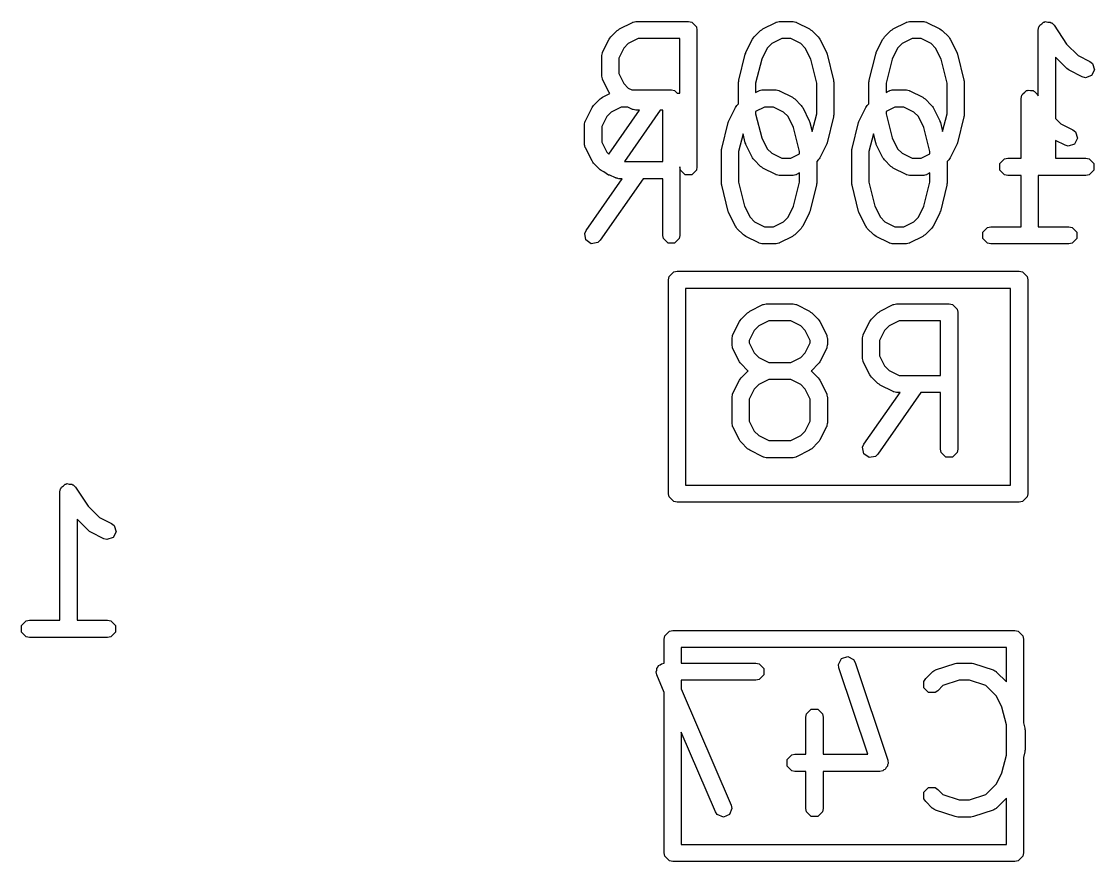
# Model space of a CAD drawing. Header units: inches. Extents: x 0.38 to 5.39, y 0.07 to 3.28.
# Drawn here: x 3.5198 to 3.7668, y 1.376 to 1.5693 of the extents above; entities that cross this region are included whole.
import ezdxf

# ---------------------------------------------------------------- set-up
doc = ezdxf.new("R2010")
doc.units = ezdxf.units.IN
doc.header["$MEASUREMENT"] = 0
doc.layers.add('BLACK', color=250, linetype='CONTINUOUS')

msp = doc.modelspace()

# ---------------------------------------------------------------- linework, layer by layer
at = {"layer": 'BLACK', "linetype": 'CONTINUOUS'}
for p, q in [((3.65745, 1.56763), (3.66045, 1.56913)), ((3.66045, 1.56913), (3.66055, 1.56915)), ((3.66055, 1.56915), (3.66058, 1.56919)), ((3.66058, 1.56919), (3.66089, 1.56925)), ((3.66089, 1.56925), (3.6612, 1.56933)), ((3.6612, 1.56933), (3.66124, 1.56932)), ((3.66124, 1.56932), (3.66133, 1.56933)), ((3.66133, 1.56933), (3.67333, 1.56933)), ((3.67333, 1.56933), (3.67409, 1.56919)), ((3.67409, 1.56919), (3.67515, 1.56812)), ((3.67515, 1.56812), (3.6753, 1.56737)), ((3.69045, 1.56763), (3.69345, 1.56913)), ((3.69345, 1.56913), (3.69355, 1.56915)), ((3.69355, 1.56915), (3.69358, 1.56919)), ((3.69358, 1.56919), (3.69389, 1.56925)), ((3.69389, 1.56925), (3.69419, 1.56933)), ((3.69419, 1.56933), (3.69423, 1.56932)), ((3.69423, 1.56932), (3.69433, 1.56933)), ((3.69433, 1.56933), (3.69733, 1.56933)), ((3.69733, 1.56933), (3.69743, 1.56932)), ((3.69743, 1.56932), (3.69747, 1.56933)), ((3.69747, 1.56933), (3.69777, 1.56925)), ((3.69777, 1.56925), (3.69808, 1.56919)), ((3.69808, 1.56919), (3.69812, 1.56915)), ((3.69812, 1.56915), (3.69821, 1.56913)), ((3.69821, 1.56913), (3.70121, 1.56763)), ((3.72045, 1.56763), (3.72345, 1.56913)), ((3.72345, 1.56913), (3.72354, 1.56915)), ((3.72354, 1.56915), (3.72357, 1.56919)), ((3.72357, 1.56919), (3.72388, 1.56925)), ((3.72388, 1.56925), (3.72419, 1.56933)), ((3.72419, 1.56933), (3.72423, 1.56932)), ((3.72423, 1.56932), (3.72433, 1.56933)), ((3.72433, 1.56933), (3.72733, 1.56933)), ((3.72733, 1.56933), (3.72742, 1.56932)), ((3.72742, 1.56932), (3.72747, 1.56933)), ((3.72747, 1.56933), (3.72777, 1.56925)), ((3.72777, 1.56925), (3.72808, 1.56919)), ((3.72808, 1.56919), (3.72811, 1.56915)), ((3.72811, 1.56915), (3.72821, 1.56913)), ((3.72821, 1.56913), (3.73121, 1.56763)), ((3.75385, 1.56737), (3.754, 1.56812)), ((3.754, 1.56812), (3.75415, 1.56826)), ((3.75415, 1.56826), (3.75419, 1.56846)), ((3.75419, 1.56846), (3.75466, 1.56878)), ((3.75466, 1.56878), (3.75507, 1.56919)), ((3.75507, 1.56919), (3.75527, 1.56919)), ((3.75527, 1.56919), (3.75544, 1.5693)), ((3.75544, 1.5693), (3.756, 1.56919)), ((3.756, 1.56919), (3.75658, 1.56919)), ((3.75658, 1.56919), (3.75672, 1.56904)), ((3.75672, 1.56904), (3.75692, 1.569)), ((3.75692, 1.569), (3.75746, 1.56846)), ((3.75746, 1.56846), (3.76035, 1.56412)), ((3.65527, 1.5655), (3.65544, 1.56576)), ((3.65544, 1.56576), (3.65694, 1.56726)), ((3.65694, 1.56726), (3.65721, 1.56743)), ((3.65721, 1.56743), (3.65745, 1.56763)), ((3.6753, 1.56737), (3.6753, 1.53587)), ((3.68826, 1.5655), (3.68844, 1.56576)), ((3.68844, 1.56576), (3.68994, 1.56726)), ((3.68994, 1.56726), (3.6902, 1.56743)), ((3.6902, 1.56743), (3.69045, 1.56763)), ((3.70121, 1.56763), (3.70146, 1.56743)), ((3.70146, 1.56743), (3.70172, 1.56726)), ((3.70172, 1.56726), (3.70322, 1.56576)), ((3.70322, 1.56576), (3.7034, 1.5655)), ((3.71826, 1.5655), (3.71844, 1.56576)), ((3.71844, 1.56576), (3.71994, 1.56726)), ((3.71994, 1.56726), (3.7202, 1.56743)), ((3.7202, 1.56743), (3.72045, 1.56763)), ((3.73121, 1.56763), (3.73146, 1.56743)), ((3.73146, 1.56743), (3.73172, 1.56726)), ((3.73172, 1.56726), (3.73322, 1.56576)), ((3.73322, 1.56576), (3.73339, 1.5655)), ((3.75385, 1.55221), (3.75385, 1.56737)), ((3.65357, 1.56225), (3.65507, 1.56525)), ((3.65507, 1.56525), (3.65527, 1.5655)), ((3.65845, 1.5632), (3.6573, 1.5609)), ((3.6595, 1.56425), (3.65845, 1.5632)), ((3.6618, 1.5654), (3.6595, 1.56425)), ((3.67136, 1.5654), (3.6618, 1.5654)), ((3.67136, 1.55284), (3.67136, 1.5654)), ((3.68657, 1.56225), (3.68807, 1.56525)), ((3.68807, 1.56525), (3.68826, 1.5655)), ((3.69145, 1.5632), (3.69019, 1.56068)), ((3.6925, 1.56425), (3.69145, 1.5632)), ((3.6948, 1.5654), (3.6925, 1.56425)), ((3.69687, 1.5654), (3.6948, 1.5654)), ((3.69916, 1.56425), (3.69687, 1.5654)), ((3.70021, 1.5632), (3.69916, 1.56425)), ((3.70147, 1.56068), (3.70021, 1.5632)), ((3.7034, 1.5655), (3.70359, 1.56525)), ((3.70359, 1.56525), (3.70509, 1.56225)), ((3.71657, 1.56225), (3.71807, 1.56525)), ((3.71807, 1.56525), (3.71826, 1.5655)), ((3.72145, 1.5632), (3.72018, 1.56068)), ((3.72249, 1.56425), (3.72145, 1.5632)), ((3.72479, 1.5654), (3.72249, 1.56425)), ((3.72686, 1.5654), (3.72479, 1.5654)), ((3.72916, 1.56425), (3.72686, 1.5654)), ((3.73021, 1.5632), (3.72916, 1.56425)), ((3.73147, 1.56068), (3.73021, 1.5632)), ((3.73339, 1.5655), (3.73359, 1.56525)), ((3.73359, 1.56525), (3.73509, 1.56225)), ((3.76035, 1.56412), (3.76299, 1.56149)), ((3.65337, 1.56151), (3.65346, 1.56181)), ((3.65339, 1.56146), (3.65337, 1.56151)), ((3.65337, 1.56137), (3.65339, 1.56146)), ((3.65337, 1.55687), (3.65337, 1.56137)), ((3.65346, 1.56181), (3.65352, 1.56212)), ((3.65352, 1.56212), (3.65355, 1.56215)), ((3.65355, 1.56215), (3.65357, 1.56225)), ((3.6573, 1.5609), (3.6573, 1.55733)), ((3.68492, 1.55585), (3.68642, 1.56184)), ((3.68642, 1.56184), (3.68651, 1.56204)), ((3.68651, 1.56204), (3.68657, 1.56225)), ((3.69019, 1.56068), (3.6888, 1.55513)), ((3.70286, 1.55513), (3.70147, 1.56068)), ((3.70509, 1.56225), (3.70515, 1.56204)), ((3.70515, 1.56204), (3.70524, 1.56184)), ((3.70524, 1.56184), (3.70674, 1.55585)), ((3.71492, 1.55585), (3.71642, 1.56184)), ((3.71642, 1.56184), (3.71651, 1.56204)), ((3.71651, 1.56204), (3.71657, 1.56225)), ((3.72018, 1.56068), (3.7188, 1.55513)), ((3.73286, 1.55513), (3.73147, 1.56068)), ((3.73509, 1.56225), (3.73514, 1.56204)), ((3.73514, 1.56204), (3.73524, 1.56184)), ((3.73524, 1.56184), (3.73674, 1.55585)), ((3.76043, 1.55848), (3.75779, 1.56111)), ((3.75779, 1.56111), (3.75779, 1.547)), ((3.76299, 1.56149), (3.7657, 1.56013)), ((3.76069, 1.5583), (3.76043, 1.55848)), ((3.76094, 1.55811), (3.76069, 1.5583)), ((3.7657, 1.56013), (3.76631, 1.55966)), ((3.76679, 1.55823), (3.76611, 1.55688)), ((3.76631, 1.55966), (3.76679, 1.55823)), ((3.65339, 1.55677), (3.65337, 1.55687)), ((3.65337, 1.55673), (3.65339, 1.55677)), ((3.65346, 1.55642), (3.65337, 1.55673)), ((3.65352, 1.55611), (3.65346, 1.55642)), ((3.65355, 1.55608), (3.65352, 1.55611)), ((3.65357, 1.55599), (3.65355, 1.55608)), ((3.65507, 1.55299), (3.65357, 1.55599)), ((3.6573, 1.55733), (3.65845, 1.55503)), ((3.68491, 1.5556), (3.68492, 1.55585)), ((3.70674, 1.55585), (3.70675, 1.5556)), ((3.71491, 1.5556), (3.71492, 1.55585)), ((3.73674, 1.55585), (3.73675, 1.5556)), ((3.76394, 1.55661), (3.76094, 1.55811)), ((3.76468, 1.5564), (3.76394, 1.55661)), ((3.76611, 1.55688), (3.76468, 1.5564)), ((3.65845, 1.55503), (3.6595, 1.55399)), ((3.6595, 1.55399), (3.6603, 1.55359)), ((3.6603, 1.55359), (3.6694, 1.55359)), ((3.6694, 1.55359), (3.67015, 1.55344)), ((3.67015, 1.55344), (3.67075, 1.55284)), ((3.68486, 1.55537), (3.68491, 1.5556)), ((3.68486, 1.55037), (3.68486, 1.55537)), ((3.6888, 1.55513), (3.6888, 1.55302)), ((3.6888, 1.55302), (3.68951, 1.55338)), ((3.68951, 1.55338), (3.68961, 1.55341)), ((3.68961, 1.55341), (3.68964, 1.55344)), ((3.68964, 1.55344), (3.68995, 1.5535)), ((3.68995, 1.5535), (3.69025, 1.55358)), ((3.69025, 1.55358), (3.6903, 1.55357)), ((3.6903, 1.55357), (3.69039, 1.55359)), ((3.69039, 1.55359), (3.69339, 1.55359)), ((3.69339, 1.55359), (3.69349, 1.55357)), ((3.69349, 1.55357), (3.69353, 1.55358)), ((3.69353, 1.55358), (3.69384, 1.5535)), ((3.69384, 1.5535), (3.69415, 1.55344)), ((3.69415, 1.55344), (3.69418, 1.55341)), ((3.69418, 1.55341), (3.69427, 1.55338)), ((3.69427, 1.55338), (3.69727, 1.55188)), ((3.70286, 1.54811), (3.70286, 1.55513)), ((3.70675, 1.5556), (3.7068, 1.55537)), ((3.7068, 1.55537), (3.7068, 1.54787)), ((3.71486, 1.55537), (3.71491, 1.5556)), ((3.71486, 1.55037), (3.71486, 1.55537)), ((3.7188, 1.55513), (3.7188, 1.55302)), ((3.7188, 1.55302), (3.71951, 1.55338)), ((3.71951, 1.55338), (3.7196, 1.55341)), ((3.7196, 1.55341), (3.71964, 1.55344)), ((3.71964, 1.55344), (3.71995, 1.5535)), ((3.71995, 1.5535), (3.72025, 1.55358)), ((3.72025, 1.55358), (3.72029, 1.55357)), ((3.72029, 1.55357), (3.72039, 1.55359)), ((3.72039, 1.55359), (3.72339, 1.55359)), ((3.72339, 1.55359), (3.72349, 1.55357)), ((3.72349, 1.55357), (3.72353, 1.55358)), ((3.72353, 1.55358), (3.72383, 1.5535)), ((3.72383, 1.5535), (3.72414, 1.55344)), ((3.72414, 1.55344), (3.72417, 1.55341)), ((3.72417, 1.55341), (3.72427, 1.55338)), ((3.72427, 1.55338), (3.72727, 1.55188)), ((3.73286, 1.54811), (3.73286, 1.55513)), ((3.73675, 1.5556), (3.73679, 1.55537)), ((3.73679, 1.55537), (3.73679, 1.54787)), ((3.75073, 1.55303), (3.75113, 1.55344)), ((3.75113, 1.55344), (3.75134, 1.55344)), ((3.75134, 1.55344), (3.7515, 1.55355)), ((3.7515, 1.55355), (3.75207, 1.55344)), ((3.75207, 1.55344), (3.75264, 1.55344)), ((3.75264, 1.55344), (3.75278, 1.55329)), ((3.75278, 1.55329), (3.75298, 1.55325)), ((3.75298, 1.55325), (3.75352, 1.55271)), ((3.65151, 1.55001), (3.65301, 1.55151)), ((3.65301, 1.55151), (3.65327, 1.55169)), ((3.65327, 1.55169), (3.65352, 1.55188)), ((3.65352, 1.55188), (3.65526, 1.55275)), ((3.65526, 1.55275), (3.65507, 1.55299)), ((3.67075, 1.55284), (3.67136, 1.55284)), ((3.69727, 1.55188), (3.69752, 1.55169)), ((3.69752, 1.55169), (3.69778, 1.55151)), ((3.69778, 1.55151), (3.69928, 1.55001)), ((3.72727, 1.55188), (3.72752, 1.55169)), ((3.72752, 1.55169), (3.72778, 1.55151)), ((3.72778, 1.55151), (3.72928, 1.55001)), ((3.74992, 1.55162), (3.75007, 1.55237)), ((3.74992, 1.53784), (3.74992, 1.55162)), ((3.75007, 1.55237), (3.75021, 1.55251)), ((3.75021, 1.55251), (3.75025, 1.55271)), ((3.75025, 1.55271), (3.75073, 1.55303)), ((3.75352, 1.55271), (3.75385, 1.55221)), ((3.64964, 1.5465), (3.65114, 1.5495)), ((3.65114, 1.5495), (3.65133, 1.54975)), ((3.65133, 1.54975), (3.65151, 1.55001)), ((3.65556, 1.5485), (3.65452, 1.54745)), ((3.65499, 1.53881), (3.66205, 1.5489)), ((3.65786, 1.54965), (3.65556, 1.5485)), ((3.65937, 1.54965), (3.65786, 1.54965)), ((3.66686, 1.5489), (3.65859, 1.53709)), ((3.66045, 1.54911), (3.65937, 1.54965)), ((3.66055, 1.54908), (3.66045, 1.54911)), ((3.66058, 1.54905), (3.66055, 1.54908)), ((3.66089, 1.54899), (3.66058, 1.54905)), ((3.6612, 1.5489), (3.66089, 1.54899)), ((3.66124, 1.54892), (3.6612, 1.5489)), ((3.66133, 1.5489), (3.66124, 1.54892)), ((3.66205, 1.5489), (3.66133, 1.5489)), ((3.66743, 1.5489), (3.66686, 1.5489)), ((3.66743, 1.53709), (3.66743, 1.5489)), ((3.68263, 1.5465), (3.68413, 1.5495)), ((3.68413, 1.5495), (3.68433, 1.54975)), ((3.68433, 1.54975), (3.6845, 1.55001)), ((3.6845, 1.55001), (3.68486, 1.55037)), ((3.69086, 1.54965), (3.6888, 1.54862)), ((3.6888, 1.54862), (3.6888, 1.54811)), ((3.69293, 1.54965), (3.69086, 1.54965)), ((3.69523, 1.5485), (3.69293, 1.54965)), ((3.69627, 1.54745), (3.69523, 1.5485)), ((3.69928, 1.55001), (3.69946, 1.54975)), ((3.69946, 1.54975), (3.69965, 1.5495)), ((3.69965, 1.5495), (3.70115, 1.5465)), ((3.71263, 1.5465), (3.71413, 1.5495)), ((3.71413, 1.5495), (3.71432, 1.54975)), ((3.71432, 1.54975), (3.7145, 1.55001)), ((3.7145, 1.55001), (3.71486, 1.55037)), ((3.72085, 1.54965), (3.7188, 1.54862)), ((3.7188, 1.54862), (3.7188, 1.54811)), ((3.72292, 1.54965), (3.72085, 1.54965)), ((3.72522, 1.5485), (3.72292, 1.54965)), ((3.72627, 1.54745), (3.72522, 1.5485)), ((3.72928, 1.55001), (3.72946, 1.54975)), ((3.72946, 1.54975), (3.72965, 1.5495)), ((3.72965, 1.5495), (3.73115, 1.5465)), ((3.64943, 1.54576), (3.64952, 1.54606)), ((3.64952, 1.54606), (3.64958, 1.54637)), ((3.64958, 1.54637), (3.64961, 1.5464)), ((3.64961, 1.5464), (3.64964, 1.5465)), ((3.65452, 1.54745), (3.65337, 1.54515)), ((3.68098, 1.5401), (3.68248, 1.5461)), ((3.68248, 1.5461), (3.68258, 1.54629)), ((3.68258, 1.54629), (3.68263, 1.5465)), ((3.6888, 1.54811), (3.69019, 1.54256)), ((3.69754, 1.54493), (3.69627, 1.54745)), ((3.70115, 1.5465), (3.70121, 1.54629)), ((3.70121, 1.54629), (3.7013, 1.5461)), ((3.7013, 1.5461), (3.70183, 1.54399)), ((3.70183, 1.54399), (3.70286, 1.54811)), ((3.70674, 1.54739), (3.70524, 1.54139)), ((3.70675, 1.54763), (3.70674, 1.54739)), ((3.7068, 1.54787), (3.70675, 1.54763)), ((3.71098, 1.5401), (3.71248, 1.5461)), ((3.71248, 1.5461), (3.71257, 1.54629)), ((3.71257, 1.54629), (3.71263, 1.5465)), ((3.7188, 1.54811), (3.72018, 1.54256)), ((3.72753, 1.54493), (3.72627, 1.54745)), ((3.73115, 1.5465), (3.73121, 1.54629)), ((3.73121, 1.54629), (3.7313, 1.5461)), ((3.7313, 1.5461), (3.73183, 1.54399)), ((3.73183, 1.54399), (3.73286, 1.54811)), ((3.73674, 1.54739), (3.73524, 1.54139)), ((3.73675, 1.54763), (3.73674, 1.54739)), ((3.73679, 1.54787), (3.73675, 1.54763)), ((3.75779, 1.547), (3.75905, 1.54574)), ((3.64945, 1.54572), (3.64943, 1.54576)), ((3.64943, 1.54562), (3.64945, 1.54572)), ((3.64943, 1.54112), (3.64943, 1.54562)), ((3.65337, 1.54515), (3.65337, 1.54158)), ((3.68589, 1.5435), (3.68486, 1.53938)), ((3.68642, 1.54139), (3.68589, 1.5435)), ((3.69892, 1.53938), (3.69754, 1.54493)), ((3.71589, 1.5435), (3.71486, 1.53938)), ((3.71642, 1.54139), (3.71589, 1.5435)), ((3.72892, 1.53938), (3.72753, 1.54493)), ((3.75905, 1.54574), (3.76177, 1.54438)), ((3.76177, 1.54438), (3.76237, 1.54391)), ((3.76237, 1.54391), (3.76285, 1.54248)), ((3.64945, 1.54102), (3.64943, 1.54112)), ((3.64943, 1.54098), (3.64945, 1.54102)), ((3.64952, 1.54068), (3.64943, 1.54098)), ((3.65337, 1.54158), (3.65452, 1.53929)), ((3.68651, 1.5412), (3.68642, 1.54139)), ((3.68657, 1.54099), (3.68651, 1.5412)), ((3.68807, 1.53799), (3.68657, 1.54099)), ((3.69019, 1.54256), (3.69145, 1.54004)), ((3.70509, 1.54099), (3.70359, 1.53799)), ((3.70515, 1.5412), (3.70509, 1.54099)), ((3.70524, 1.54139), (3.70515, 1.5412)), ((3.71651, 1.5412), (3.71642, 1.54139)), ((3.71657, 1.54099), (3.71651, 1.5412)), ((3.71807, 1.53799), (3.71657, 1.54099)), ((3.72018, 1.54256), (3.72145, 1.54004)), ((3.73509, 1.54099), (3.73359, 1.53799)), ((3.73514, 1.5412), (3.73509, 1.54099)), ((3.73524, 1.54139), (3.73514, 1.5412)), ((3.76, 1.54086), (3.75779, 1.54197)), ((3.75779, 1.54197), (3.75779, 1.53784)), ((3.76217, 1.54113), (3.76075, 1.54066)), ((3.76285, 1.54248), (3.76217, 1.54113)), ((3.64958, 1.54037), (3.64952, 1.54068)), ((3.64961, 1.54033), (3.64958, 1.54037)), ((3.64964, 1.54024), (3.64961, 1.54033)), ((3.65114, 1.53724), (3.64964, 1.54024)), ((3.65452, 1.53929), (3.65499, 1.53881)), ((3.68093, 1.53962), (3.68097, 1.53986)), ((3.68093, 1.53212), (3.68093, 1.53962)), ((3.68097, 1.53986), (3.68098, 1.5401)), ((3.68486, 1.53938), (3.68486, 1.53236)), ((3.69145, 1.54004), (3.6925, 1.53899)), ((3.6925, 1.53899), (3.6948, 1.53784)), ((3.69687, 1.53784), (3.69892, 1.53887)), ((3.69892, 1.53887), (3.69892, 1.53938)), ((3.71092, 1.53962), (3.71097, 1.53986)), ((3.71092, 1.53212), (3.71092, 1.53962)), ((3.71097, 1.53986), (3.71098, 1.5401)), ((3.71486, 1.53938), (3.71486, 1.53236)), ((3.72145, 1.54004), (3.72249, 1.53899)), ((3.72249, 1.53899), (3.72479, 1.53784)), ((3.72686, 1.53784), (3.72892, 1.53887)), ((3.72892, 1.53887), (3.72892, 1.53938)), ((3.76075, 1.54066), (3.76, 1.54086)), ((3.65133, 1.53699), (3.65114, 1.53724)), ((3.65151, 1.53673), (3.65133, 1.53699)), ((3.65301, 1.53523), (3.65151, 1.53673)), ((3.65859, 1.53709), (3.66743, 1.53709)), ((3.68826, 1.53774), (3.68807, 1.53799)), ((3.68844, 1.53748), (3.68826, 1.53774)), ((3.68994, 1.53598), (3.68844, 1.53748)), ((3.6902, 1.5358), (3.68994, 1.53598)), ((3.6948, 1.53784), (3.69687, 1.53784)), ((3.70322, 1.53748), (3.70286, 1.53712)), ((3.70286, 1.53712), (3.70286, 1.53212)), ((3.7034, 1.53774), (3.70322, 1.53748)), ((3.70359, 1.53799), (3.7034, 1.53774)), ((3.71826, 1.53774), (3.71807, 1.53799)), ((3.71844, 1.53748), (3.71826, 1.53774)), ((3.71994, 1.53598), (3.71844, 1.53748)), ((3.7202, 1.5358), (3.71994, 1.53598)), ((3.72479, 1.53784), (3.72686, 1.53784)), ((3.73322, 1.53748), (3.73286, 1.53712)), ((3.73286, 1.53712), (3.73286, 1.53212)), ((3.73339, 1.53774), (3.73322, 1.53748)), ((3.73359, 1.53799), (3.73339, 1.53774)), ((3.74501, 1.53662), (3.74607, 1.53769)), ((3.74501, 1.53512), (3.74501, 1.53662)), ((3.74607, 1.53769), (3.74682, 1.53784)), ((3.74682, 1.53784), (3.74992, 1.53784)), ((3.75779, 1.53784), (3.76482, 1.53784)), ((3.76482, 1.53784), (3.76558, 1.53769)), ((3.76558, 1.53769), (3.76664, 1.53662)), ((3.76664, 1.53662), (3.76664, 1.53512)), ((3.65327, 1.53505), (3.65301, 1.53523)), ((3.65352, 1.53486), (3.65327, 1.53505)), ((3.65383, 1.5347), (3.65352, 1.53486)), ((3.65491, 1.53395), (3.65383, 1.5347)), ((3.65523, 1.534), (3.65491, 1.53395)), ((3.65652, 1.53336), (3.65523, 1.534)), ((3.67151, 1.53512), (3.67136, 1.53587)), ((3.67136, 1.53587), (3.67136, 1.52012)), ((3.67258, 1.53405), (3.67151, 1.53512)), ((3.67409, 1.53405), (3.67258, 1.53405)), ((3.67515, 1.53512), (3.67409, 1.53405)), ((3.6753, 1.53587), (3.67515, 1.53512)), ((3.69045, 1.53561), (3.6902, 1.5358)), ((3.69345, 1.53411), (3.69045, 1.53561)), ((3.69355, 1.53408), (3.69345, 1.53411)), ((3.69358, 1.53405), (3.69355, 1.53408)), ((3.69389, 1.53399), (3.69358, 1.53405)), ((3.69419, 1.53391), (3.69389, 1.53399)), ((3.69423, 1.53392), (3.69419, 1.53391)), ((3.69433, 1.5339), (3.69423, 1.53392)), ((3.69733, 1.5339), (3.69433, 1.5339)), ((3.69743, 1.53392), (3.69733, 1.5339)), ((3.69747, 1.53391), (3.69743, 1.53392)), ((3.69777, 1.53399), (3.69747, 1.53391)), ((3.69808, 1.53405), (3.69777, 1.53399)), ((3.69812, 1.53408), (3.69808, 1.53405)), ((3.69821, 1.53411), (3.69812, 1.53408)), ((3.69892, 1.53447), (3.69821, 1.53411)), ((3.69892, 1.53236), (3.69892, 1.53447)), ((3.72045, 1.53561), (3.7202, 1.5358)), ((3.72345, 1.53411), (3.72045, 1.53561)), ((3.72354, 1.53408), (3.72345, 1.53411)), ((3.72357, 1.53405), (3.72354, 1.53408)), ((3.72388, 1.53399), (3.72357, 1.53405)), ((3.72419, 1.53391), (3.72388, 1.53399)), ((3.72423, 1.53392), (3.72419, 1.53391)), ((3.72433, 1.5339), (3.72423, 1.53392)), ((3.72733, 1.5339), (3.72433, 1.5339)), ((3.72742, 1.53392), (3.72733, 1.5339)), ((3.72747, 1.53391), (3.72742, 1.53392)), ((3.72777, 1.53399), (3.72747, 1.53391)), ((3.72808, 1.53405), (3.72777, 1.53399)), ((3.72811, 1.53408), (3.72808, 1.53405)), ((3.72821, 1.53411), (3.72811, 1.53408)), ((3.72892, 1.53447), (3.72821, 1.53411)), ((3.72892, 1.53236), (3.72892, 1.53447)), ((3.74607, 1.53405), (3.74501, 1.53512)), ((3.74682, 1.5339), (3.74607, 1.53405)), ((3.74992, 1.5339), (3.74682, 1.5339)), ((3.74992, 1.52209), (3.74992, 1.5339)), ((3.76482, 1.5339), (3.75385, 1.5339)), ((3.75385, 1.5339), (3.75385, 1.52209)), ((3.76558, 1.53405), (3.76482, 1.5339)), ((3.76664, 1.53512), (3.76558, 1.53405)), ((3.64979, 1.52125), (3.65812, 1.53315)), ((3.66292, 1.53315), (3.65301, 1.51899)), ((3.65661, 1.53333), (3.65652, 1.53336)), ((3.65664, 1.5333), (3.65661, 1.53333)), ((3.65695, 1.53324), (3.65664, 1.5333)), ((3.65726, 1.53316), (3.65695, 1.53324)), ((3.6573, 1.53317), (3.65726, 1.53316)), ((3.6574, 1.53315), (3.6573, 1.53317)), ((3.65812, 1.53315), (3.6574, 1.53315)), ((3.66743, 1.53315), (3.66292, 1.53315)), ((3.66743, 1.52012), (3.66743, 1.53315)), ((3.68097, 1.53188), (3.68093, 1.53212)), ((3.68098, 1.53164), (3.68097, 1.53188)), ((3.68248, 1.52564), (3.68098, 1.53164)), ((3.68486, 1.53236), (3.68625, 1.52681)), ((3.69754, 1.52681), (3.69892, 1.53236)), ((3.7028, 1.53164), (3.7013, 1.52564)), ((3.70281, 1.53188), (3.7028, 1.53164)), ((3.70286, 1.53212), (3.70281, 1.53188)), ((3.71097, 1.53188), (3.71092, 1.53212)), ((3.71098, 1.53164), (3.71097, 1.53188)), ((3.71248, 1.52564), (3.71098, 1.53164)), ((3.71486, 1.53236), (3.71625, 1.52681)), ((3.72753, 1.52681), (3.72892, 1.53236)), ((3.7328, 1.53164), (3.7313, 1.52564)), ((3.73281, 1.53188), (3.7328, 1.53164)), ((3.73286, 1.53212), (3.73281, 1.53188)), ((3.68625, 1.52681), (3.68751, 1.52429)), ((3.69627, 1.52429), (3.69754, 1.52681)), ((3.71625, 1.52681), (3.71751, 1.52429)), ((3.72627, 1.52429), (3.72753, 1.52681)), ((3.68258, 1.52545), (3.68248, 1.52564)), ((3.68263, 1.52524), (3.68258, 1.52545)), ((3.68413, 1.52224), (3.68263, 1.52524)), ((3.68751, 1.52429), (3.68856, 1.52324)), ((3.69523, 1.52324), (3.69627, 1.52429)), ((3.70115, 1.52524), (3.69965, 1.52224)), ((3.70121, 1.52545), (3.70115, 1.52524)), ((3.7013, 1.52564), (3.70121, 1.52545)), ((3.71257, 1.52545), (3.71248, 1.52564)), ((3.71263, 1.52524), (3.71257, 1.52545)), ((3.71413, 1.52224), (3.71263, 1.52524)), ((3.71751, 1.52429), (3.71856, 1.52324)), ((3.72522, 1.52324), (3.72627, 1.52429)), ((3.73115, 1.52524), (3.72965, 1.52224)), ((3.73121, 1.52545), (3.73115, 1.52524)), ((3.7313, 1.52564), (3.73121, 1.52545)), ((3.64948, 1.52055), (3.64979, 1.52125)), ((3.68433, 1.52199), (3.68413, 1.52224)), ((3.6845, 1.52173), (3.68433, 1.52199)), ((3.686, 1.52023), (3.6845, 1.52173)), ((3.68856, 1.52324), (3.69086, 1.52209)), ((3.69086, 1.52209), (3.69293, 1.52209)), ((3.69293, 1.52209), (3.69523, 1.52324)), ((3.69928, 1.52173), (3.69778, 1.52023)), ((3.69946, 1.52199), (3.69928, 1.52173)), ((3.69965, 1.52224), (3.69946, 1.52199)), ((3.71432, 1.52199), (3.71413, 1.52224)), ((3.7145, 1.52173), (3.71432, 1.52199)), ((3.716, 1.52023), (3.7145, 1.52173)), ((3.71856, 1.52324), (3.72085, 1.52209)), ((3.72085, 1.52209), (3.72292, 1.52209)), ((3.72292, 1.52209), (3.72522, 1.52324)), ((3.72928, 1.52173), (3.72778, 1.52023)), ((3.72946, 1.52199), (3.72928, 1.52173)), ((3.72965, 1.52224), (3.72946, 1.52199)), ((3.74107, 1.52088), (3.74213, 1.52194)), ((3.74213, 1.52194), (3.74289, 1.52209)), ((3.74289, 1.52209), (3.74992, 1.52209)), ((3.75385, 1.52209), (3.76088, 1.52209)), ((3.76088, 1.52209), (3.76164, 1.52194)), ((3.76164, 1.52194), (3.7627, 1.52088)), ((3.64974, 1.51906), (3.64948, 1.52055)), ((3.65097, 1.5182), (3.64974, 1.51906)), ((3.65301, 1.51899), (3.65246, 1.51846)), ((3.66758, 1.51937), (3.66743, 1.52012)), ((3.66864, 1.5183), (3.66758, 1.51937)), ((3.67121, 1.51937), (3.67015, 1.5183)), ((3.67136, 1.52012), (3.67121, 1.51937)), ((3.68626, 1.52005), (3.686, 1.52023)), ((3.68651, 1.51986), (3.68626, 1.52005)), ((3.68951, 1.51836), (3.68651, 1.51986)), ((3.69727, 1.51986), (3.69427, 1.51836)), ((3.69752, 1.52005), (3.69727, 1.51986)), ((3.69778, 1.52023), (3.69752, 1.52005)), ((3.71626, 1.52005), (3.716, 1.52023)), ((3.71651, 1.51986), (3.71626, 1.52005)), ((3.71951, 1.51836), (3.71651, 1.51986)), ((3.72727, 1.51986), (3.72427, 1.51836)), ((3.72752, 1.52005), (3.72727, 1.51986)), ((3.72778, 1.52023), (3.72752, 1.52005)), ((3.74107, 1.51937), (3.74107, 1.52088)), ((3.74213, 1.5183), (3.74107, 1.51937)), ((3.7627, 1.51937), (3.76164, 1.5183)), ((3.7627, 1.52088), (3.7627, 1.51937)), ((3.65246, 1.51846), (3.65097, 1.5182)), ((3.67015, 1.5183), (3.66864, 1.5183)), ((3.68961, 1.51834), (3.68951, 1.51836)), ((3.68964, 1.5183), (3.68961, 1.51834)), ((3.68995, 1.51824), (3.68964, 1.5183)), ((3.69025, 1.51816), (3.68995, 1.51824)), ((3.6903, 1.51817), (3.69025, 1.51816)), ((3.69039, 1.51815), (3.6903, 1.51817)), ((3.69339, 1.51815), (3.69039, 1.51815)), ((3.69349, 1.51817), (3.69339, 1.51815)), ((3.69353, 1.51816), (3.69349, 1.51817)), ((3.69384, 1.51824), (3.69353, 1.51816)), ((3.69415, 1.5183), (3.69384, 1.51824)), ((3.69418, 1.51834), (3.69415, 1.5183)), ((3.69427, 1.51836), (3.69418, 1.51834)), ((3.7196, 1.51834), (3.71951, 1.51836)), ((3.71964, 1.5183), (3.7196, 1.51834)), ((3.71995, 1.51824), (3.71964, 1.5183)), ((3.72025, 1.51816), (3.71995, 1.51824)), ((3.72029, 1.51817), (3.72025, 1.51816)), ((3.72039, 1.51815), (3.72029, 1.51817)), ((3.72339, 1.51815), (3.72039, 1.51815)), ((3.72349, 1.51817), (3.72339, 1.51815)), ((3.72353, 1.51816), (3.72349, 1.51817)), ((3.72383, 1.51824), (3.72353, 1.51816)), ((3.72414, 1.5183), (3.72383, 1.51824)), ((3.72417, 1.51834), (3.72414, 1.5183)), ((3.72427, 1.51836), (3.72417, 1.51834)), ((3.74289, 1.51815), (3.74213, 1.5183)), ((3.76088, 1.51815), (3.74289, 1.51815)), ((3.76164, 1.5183), (3.76088, 1.51815)), ((3.66889, 1.51064), (3.66996, 1.5117)), ((3.66996, 1.5117), (3.67071, 1.51185)), ((3.67071, 1.51185), (3.74945, 1.51185)), ((3.74945, 1.51185), (3.7502, 1.5117)), ((3.7502, 1.5117), (3.75127, 1.51064)), ((3.66874, 1.50988), (3.66889, 1.51064)), ((3.66874, 1.46067), (3.66874, 1.50988)), ((3.75127, 1.51064), (3.75142, 1.50988)), ((3.75142, 1.50988), (3.75142, 1.46067)), ((3.67268, 1.50791), (3.67268, 1.46264)), ((3.74748, 1.50791), (3.67268, 1.50791)), ((3.74748, 1.46264), (3.74748, 1.50791)), ((3.68745, 1.50267), (3.69045, 1.50417)), ((3.69045, 1.50417), (3.69055, 1.50419)), ((3.69055, 1.50419), (3.69058, 1.50422)), ((3.69058, 1.50422), (3.69089, 1.50429)), ((3.69089, 1.50429), (3.69119, 1.50437)), ((3.69119, 1.50437), (3.69123, 1.50435)), ((3.69123, 1.50435), (3.69133, 1.50437)), ((3.69133, 1.50437), (3.69733, 1.50437)), ((3.69733, 1.50437), (3.69743, 1.50435)), ((3.69743, 1.50435), (3.69747, 1.50437)), ((3.69747, 1.50437), (3.69777, 1.50429)), ((3.69777, 1.50429), (3.69808, 1.50422)), ((3.69808, 1.50422), (3.69812, 1.50419)), ((3.69812, 1.50419), (3.69821, 1.50417)), ((3.69821, 1.50417), (3.70121, 1.50267)), ((3.71745, 1.50267), (3.72045, 1.50417)), ((3.72045, 1.50417), (3.72054, 1.50419)), ((3.72054, 1.50419), (3.72057, 1.50422)), ((3.72057, 1.50422), (3.72088, 1.50429)), ((3.72088, 1.50429), (3.72119, 1.50437)), ((3.72119, 1.50437), (3.72123, 1.50435)), ((3.72123, 1.50435), (3.72133, 1.50437)), ((3.72133, 1.50437), (3.73333, 1.50437)), ((3.73333, 1.50437), (3.73408, 1.50422)), ((3.73408, 1.50422), (3.73514, 1.50316)), ((3.68544, 1.5008), (3.68694, 1.5023)), ((3.68694, 1.5023), (3.6872, 1.50247)), ((3.6872, 1.50247), (3.68745, 1.50267)), ((3.70121, 1.50267), (3.70146, 1.50247)), ((3.70146, 1.50247), (3.70172, 1.5023)), ((3.70172, 1.5023), (3.70322, 1.5008)), ((3.71544, 1.5008), (3.71694, 1.5023)), ((3.71694, 1.5023), (3.7172, 1.50247)), ((3.7172, 1.50247), (3.71745, 1.50267)), ((3.73514, 1.50316), (3.73529, 1.50241)), ((3.73529, 1.50241), (3.73529, 1.47091)), ((3.68357, 1.49729), (3.68507, 1.50029)), ((3.68507, 1.50029), (3.68526, 1.50054)), ((3.68526, 1.50054), (3.68544, 1.5008)), ((3.6895, 1.49929), (3.68845, 1.49824)), ((3.6918, 1.50044), (3.6895, 1.49929)), ((3.69687, 1.50044), (3.6918, 1.50044)), ((3.69916, 1.49929), (3.69687, 1.50044)), ((3.70021, 1.49824), (3.69916, 1.49929)), ((3.70322, 1.5008), (3.7034, 1.50054)), ((3.7034, 1.50054), (3.70359, 1.50029)), ((3.70359, 1.50029), (3.70509, 1.49729)), ((3.71357, 1.49729), (3.71507, 1.50029)), ((3.71507, 1.50029), (3.71526, 1.50054)), ((3.71526, 1.50054), (3.71544, 1.5008)), ((3.71949, 1.49929), (3.71845, 1.49824)), ((3.72179, 1.50044), (3.71949, 1.49929)), ((3.73136, 1.50044), (3.72179, 1.50044)), ((3.73136, 1.48788), (3.73136, 1.50044)), ((3.68336, 1.49641), (3.68338, 1.4965)), ((3.68337, 1.49655), (3.68345, 1.49685)), ((3.68338, 1.4965), (3.68337, 1.49655)), ((3.68345, 1.49685), (3.68351, 1.49716)), ((3.68351, 1.49716), (3.68355, 1.49719)), ((3.68355, 1.49719), (3.68357, 1.49729)), ((3.68845, 1.49824), (3.6873, 1.49594)), ((3.70136, 1.49594), (3.70021, 1.49824)), ((3.70509, 1.49729), (3.70512, 1.49719)), ((3.70512, 1.49719), (3.70515, 1.49716)), ((3.70515, 1.49716), (3.70521, 1.49685)), ((3.70521, 1.49685), (3.70529, 1.49655)), ((3.70529, 1.49655), (3.70528, 1.4965)), ((3.70528, 1.4965), (3.7053, 1.49641)), ((3.71336, 1.49655), (3.71345, 1.49685)), ((3.71338, 1.4965), (3.71336, 1.49655)), ((3.71336, 1.49641), (3.71338, 1.4965)), ((3.71345, 1.49685), (3.71351, 1.49716)), ((3.71351, 1.49716), (3.71354, 1.49719)), ((3.71354, 1.49719), (3.71357, 1.49729)), ((3.71845, 1.49824), (3.7173, 1.49594)), ((3.68336, 1.49491), (3.68336, 1.49641)), ((3.68338, 1.49481), (3.68336, 1.49491)), ((3.68337, 1.49477), (3.68338, 1.49481)), ((3.68345, 1.49446), (3.68337, 1.49477)), ((3.68351, 1.49415), (3.68345, 1.49446)), ((3.68355, 1.49412), (3.68351, 1.49415)), ((3.68357, 1.49403), (3.68355, 1.49412)), ((3.68507, 1.49103), (3.68357, 1.49403)), ((3.6873, 1.49594), (3.6873, 1.49537)), ((3.6873, 1.49537), (3.68845, 1.49307)), ((3.70021, 1.49307), (3.70136, 1.49537)), ((3.70136, 1.49537), (3.70136, 1.49594)), ((3.70509, 1.49403), (3.70359, 1.49103)), ((3.70512, 1.49412), (3.70509, 1.49403)), ((3.70515, 1.49415), (3.70512, 1.49412)), ((3.70521, 1.49446), (3.70515, 1.49415)), ((3.70529, 1.49477), (3.70521, 1.49446)), ((3.7053, 1.49491), (3.70528, 1.49481)), ((3.70528, 1.49481), (3.70529, 1.49477)), ((3.7053, 1.49641), (3.7053, 1.49491)), ((3.71336, 1.49191), (3.71336, 1.49641)), ((3.7173, 1.49594), (3.7173, 1.49237)), ((3.68845, 1.49307), (3.6895, 1.49202)), ((3.6895, 1.49202), (3.6918, 1.49088)), ((3.69687, 1.49088), (3.69916, 1.49202)), ((3.69916, 1.49202), (3.70021, 1.49307)), ((3.71338, 1.49181), (3.71336, 1.49191)), ((3.71336, 1.49177), (3.71338, 1.49181)), ((3.71345, 1.49146), (3.71336, 1.49177)), ((3.7173, 1.49237), (3.71845, 1.49007)), ((3.68526, 1.49078), (3.68507, 1.49103)), ((3.68544, 1.49052), (3.68526, 1.49078)), ((3.68694, 1.48902), (3.68544, 1.49052)), ((3.6918, 1.49088), (3.69687, 1.49088)), ((3.70322, 1.49052), (3.70172, 1.48902)), ((3.7034, 1.49078), (3.70322, 1.49052)), ((3.70359, 1.49103), (3.7034, 1.49078)), ((3.71351, 1.49115), (3.71345, 1.49146)), ((3.71354, 1.49112), (3.71351, 1.49115)), ((3.71357, 1.49103), (3.71354, 1.49112)), ((3.71507, 1.48803), (3.71357, 1.49103)), ((3.71845, 1.49007), (3.71949, 1.48903)), ((3.68357, 1.48379), (3.68507, 1.48679)), ((3.68507, 1.48679), (3.68526, 1.48704)), ((3.68526, 1.48704), (3.68544, 1.4873)), ((3.68544, 1.4873), (3.68694, 1.4888)), ((3.6871, 1.48891), (3.68694, 1.48902)), ((3.68694, 1.4888), (3.6871, 1.48891)), ((3.6918, 1.48694), (3.6895, 1.48579)), ((3.69687, 1.48694), (3.6918, 1.48694)), ((3.69916, 1.48579), (3.69687, 1.48694)), ((3.70172, 1.48902), (3.70156, 1.48891)), ((3.70156, 1.48891), (3.70172, 1.4888)), ((3.70172, 1.4888), (3.70322, 1.4873)), ((3.70322, 1.4873), (3.7034, 1.48704)), ((3.7034, 1.48704), (3.70359, 1.48679)), ((3.70359, 1.48679), (3.70509, 1.48379)), ((3.71526, 1.48778), (3.71507, 1.48803)), ((3.71544, 1.48752), (3.71526, 1.48778)), ((3.71694, 1.48602), (3.71544, 1.48752)), ((3.71949, 1.48903), (3.72179, 1.48788)), ((3.72179, 1.48788), (3.73136, 1.48788)), ((3.68845, 1.48474), (3.6873, 1.48244)), ((3.6895, 1.48579), (3.68845, 1.48474)), ((3.70021, 1.48474), (3.69916, 1.48579)), ((3.70136, 1.48244), (3.70021, 1.48474)), ((3.7172, 1.48584), (3.71694, 1.48602)), ((3.71745, 1.48565), (3.7172, 1.48584)), ((3.72045, 1.48415), (3.71745, 1.48565)), ((3.72054, 1.48412), (3.72045, 1.48415)), ((3.72057, 1.48409), (3.72054, 1.48412)), ((3.68336, 1.48291), (3.68338, 1.483)), ((3.68336, 1.47691), (3.68336, 1.48291)), ((3.68337, 1.48305), (3.68345, 1.48335)), ((3.68338, 1.483), (3.68337, 1.48305)), ((3.68345, 1.48335), (3.68351, 1.48366)), ((3.68351, 1.48366), (3.68355, 1.48369)), ((3.68355, 1.48369), (3.68357, 1.48379)), ((3.6873, 1.48244), (3.6873, 1.47737)), ((3.70136, 1.47737), (3.70136, 1.48244)), ((3.70509, 1.48379), (3.70512, 1.48369)), ((3.70512, 1.48369), (3.70515, 1.48366)), ((3.70515, 1.48366), (3.70521, 1.48335)), ((3.70521, 1.48335), (3.70529, 1.48305)), ((3.70529, 1.48305), (3.70528, 1.483)), ((3.70528, 1.483), (3.7053, 1.48291)), ((3.7053, 1.48291), (3.7053, 1.47691)), ((3.71372, 1.47204), (3.72205, 1.48394)), ((3.72685, 1.48394), (3.71694, 1.46978)), ((3.72088, 1.48403), (3.72057, 1.48409)), ((3.72119, 1.48394), (3.72088, 1.48403)), ((3.72123, 1.48396), (3.72119, 1.48394)), ((3.72133, 1.48394), (3.72123, 1.48396)), ((3.72205, 1.48394), (3.72133, 1.48394)), ((3.73136, 1.48394), (3.72685, 1.48394)), ((3.73136, 1.47091), (3.73136, 1.48394)), ((3.68338, 1.47681), (3.68336, 1.47691)), ((3.68337, 1.47677), (3.68338, 1.47681)), ((3.68345, 1.47647), (3.68337, 1.47677)), ((3.6873, 1.47737), (3.68845, 1.47508)), ((3.70021, 1.47508), (3.70136, 1.47737)), ((3.70529, 1.47677), (3.70521, 1.47646)), ((3.7053, 1.47691), (3.70528, 1.47681)), ((3.70528, 1.47681), (3.70529, 1.47677)), ((3.68351, 1.47616), (3.68345, 1.47647)), ((3.68355, 1.47612), (3.68351, 1.47616)), ((3.68357, 1.47603), (3.68355, 1.47612)), ((3.68507, 1.47303), (3.68357, 1.47603)), ((3.68845, 1.47508), (3.6895, 1.47403)), ((3.69916, 1.47403), (3.70021, 1.47508)), ((3.70509, 1.47603), (3.70359, 1.47303)), ((3.70512, 1.47612), (3.70509, 1.47603)), ((3.70515, 1.47616), (3.70512, 1.47612)), ((3.70521, 1.47646), (3.70515, 1.47616)), ((3.68526, 1.47278), (3.68507, 1.47303)), ((3.68544, 1.47252), (3.68526, 1.47278)), ((3.68694, 1.47102), (3.68544, 1.47252)), ((3.6895, 1.47403), (3.6918, 1.47288)), ((3.6918, 1.47288), (3.69687, 1.47288)), ((3.69687, 1.47288), (3.69916, 1.47403)), ((3.70322, 1.47252), (3.70172, 1.47102)), ((3.7034, 1.47278), (3.70322, 1.47252)), ((3.70359, 1.47303), (3.7034, 1.47278)), ((3.71341, 1.47134), (3.71372, 1.47204)), ((3.6872, 1.47084), (3.68694, 1.47102)), ((3.68745, 1.47065), (3.6872, 1.47084)), ((3.69045, 1.46915), (3.68745, 1.47065)), ((3.70121, 1.47065), (3.69821, 1.46915)), ((3.70146, 1.47084), (3.70121, 1.47065)), ((3.70172, 1.47102), (3.70146, 1.47084)), ((3.71367, 1.46985), (3.71341, 1.47134)), ((3.7149, 1.46899), (3.71367, 1.46985)), ((3.71694, 1.46978), (3.71639, 1.46925)), ((3.73151, 1.47016), (3.73136, 1.47091)), ((3.73257, 1.46909), (3.73151, 1.47016)), ((3.73514, 1.47016), (3.73408, 1.46909)), ((3.73529, 1.47091), (3.73514, 1.47016)), ((3.69055, 1.46912), (3.69045, 1.46915)), ((3.69058, 1.46909), (3.69055, 1.46912)), ((3.69089, 1.46903), (3.69058, 1.46909)), ((3.69119, 1.46895), (3.69089, 1.46903)), ((3.69123, 1.46896), (3.69119, 1.46895)), ((3.69133, 1.46894), (3.69123, 1.46896)), ((3.69733, 1.46894), (3.69133, 1.46894)), ((3.69743, 1.46896), (3.69733, 1.46894)), ((3.69747, 1.46895), (3.69743, 1.46896)), ((3.69777, 1.46903), (3.69747, 1.46895)), ((3.69808, 1.46909), (3.69777, 1.46903)), ((3.69812, 1.46912), (3.69808, 1.46909)), ((3.69821, 1.46915), (3.69812, 1.46912)), ((3.71639, 1.46925), (3.7149, 1.46899)), ((3.73408, 1.46909), (3.73257, 1.46909)), ((3.52885, 1.46182), (3.52899, 1.46196)), ((3.52899, 1.46196), (3.52903, 1.46216)), ((3.52903, 1.46216), (3.5295, 1.46248)), ((3.5295, 1.46248), (3.52991, 1.46289)), ((3.52991, 1.46289), (3.53011, 1.46289)), ((3.53011, 1.46289), (3.53028, 1.463)), ((3.53028, 1.463), (3.53084, 1.46289)), ((3.53084, 1.46289), (3.53142, 1.46289)), ((3.53142, 1.46289), (3.53156, 1.46274)), ((3.53156, 1.46274), (3.53176, 1.4627)), ((3.53176, 1.4627), (3.5323, 1.46216)), ((3.5323, 1.46216), (3.53519, 1.45782)), ((3.67268, 1.46264), (3.74748, 1.46264)), ((3.5287, 1.46107), (3.52885, 1.46182)), ((3.5287, 1.43154), (3.5287, 1.46107)), ((3.66889, 1.45992), (3.66874, 1.46067)), ((3.66996, 1.45885), (3.66889, 1.45992)), ((3.75127, 1.45992), (3.7502, 1.45885)), ((3.75142, 1.46067), (3.75127, 1.45992)), ((3.53519, 1.45782), (3.53783, 1.45519)), ((3.67071, 1.4587), (3.66996, 1.45885)), ((3.74945, 1.4587), (3.67071, 1.4587)), ((3.7502, 1.45885), (3.74945, 1.4587)), ((3.53527, 1.45218), (3.53263, 1.45481)), ((3.53263, 1.45481), (3.53263, 1.43154)), ((3.53783, 1.45519), (3.54054, 1.45383)), ((3.53553, 1.452), (3.53527, 1.45218)), ((3.54054, 1.45383), (3.54115, 1.45336)), ((3.54115, 1.45336), (3.54163, 1.45193)), ((3.53578, 1.45181), (3.53553, 1.452)), ((3.53878, 1.45031), (3.53578, 1.45181)), ((3.53952, 1.4501), (3.53878, 1.45031)), ((3.54095, 1.45058), (3.53952, 1.4501)), ((3.54163, 1.45193), (3.54095, 1.45058)), ((3.51985, 1.43032), (3.52091, 1.43139)), ((3.51985, 1.42882), (3.51985, 1.43032)), ((3.52091, 1.43139), (3.52166, 1.43154)), ((3.52166, 1.43154), (3.5287, 1.43154)), ((3.53263, 1.43154), (3.53966, 1.43154)), ((3.53966, 1.43154), (3.54042, 1.43139)), ((3.54042, 1.43139), (3.54148, 1.43032)), ((3.54148, 1.43032), (3.54148, 1.42882)), ((3.52091, 1.42775), (3.51985, 1.42882)), ((3.52166, 1.4276), (3.52091, 1.42775)), ((3.53966, 1.4276), (3.52166, 1.4276)), ((3.54042, 1.42775), (3.53966, 1.4276)), ((3.54148, 1.42882), (3.54042, 1.42775)), ((3.66776, 1.4272), (3.66791, 1.42796)), ((3.66791, 1.42796), (3.66897, 1.42902)), ((3.66897, 1.42902), (3.66972, 1.42917)), ((3.66972, 1.42917), (3.74846, 1.42917)), ((3.74846, 1.42917), (3.74922, 1.42902)), ((3.74922, 1.42902), (3.75028, 1.42796)), ((3.75028, 1.42796), (3.75043, 1.4272)), ((3.66776, 1.42168), (3.66776, 1.4272)), ((3.67169, 1.42524), (3.67169, 1.4217)), ((3.7465, 1.42524), (3.67169, 1.42524)), ((3.7465, 1.41736), (3.7465, 1.42524)), ((3.75043, 1.4272), (3.75043, 1.40797)), ((3.70788, 1.42137), (3.70855, 1.42272)), ((3.70855, 1.42272), (3.70998, 1.42319)), ((3.70998, 1.42319), (3.71133, 1.42252)), ((3.71133, 1.42252), (3.71171, 1.42185)), ((3.66588, 1.4197), (3.66603, 1.42008)), ((3.66603, 1.42048), (3.6663, 1.42075)), ((3.66603, 1.42008), (3.66603, 1.42048)), ((3.6663, 1.42075), (3.66644, 1.4211)), ((3.66644, 1.4211), (3.66681, 1.42126)), ((3.66681, 1.42126), (3.6671, 1.42155)), ((3.6671, 1.42155), (3.66776, 1.42168)), ((3.67169, 1.4217), (3.68885, 1.4217)), ((3.68885, 1.4217), (3.6896, 1.42155)), ((3.6896, 1.42155), (3.69067, 1.42048)), ((3.69067, 1.42048), (3.69067, 1.41898)), ((3.70798, 1.42061), (3.70788, 1.42137)), ((3.71461, 1.4007), (3.70798, 1.42061)), ((3.71171, 1.42185), (3.71921, 1.39935)), ((3.72983, 1.41987), (3.73009, 1.42005)), ((3.73009, 1.42005), (3.73013, 1.42005)), ((3.73013, 1.42005), (3.73022, 1.4201)), ((3.73022, 1.4201), (3.73472, 1.4216)), ((3.73472, 1.4216), (3.73503, 1.42164)), ((3.73503, 1.42164), (3.73534, 1.4217)), ((3.73534, 1.4217), (3.73834, 1.4217)), ((3.73834, 1.4217), (3.73865, 1.42164)), ((3.73865, 1.42164), (3.73896, 1.4216)), ((3.73896, 1.4216), (3.74346, 1.4201)), ((3.74346, 1.4201), (3.74355, 1.42005)), ((3.74355, 1.42005), (3.74359, 1.42005)), ((3.74359, 1.42005), (3.74386, 1.41987)), ((3.66603, 1.419), (3.66588, 1.4197)), ((3.66603, 1.41898), (3.66603, 1.419)), ((3.66604, 1.41897), (3.66603, 1.41898)), ((3.66604, 1.41895), (3.66604, 1.41897)), ((3.66776, 1.41495), (3.66604, 1.41895)), ((3.68885, 1.41776), (3.67169, 1.41776)), ((3.67169, 1.41776), (3.67169, 1.41576)), ((3.6896, 1.41791), (3.68885, 1.41776)), ((3.69067, 1.41898), (3.6896, 1.41791)), ((3.72752, 1.41748), (3.72795, 1.41812)), ((3.72752, 1.41598), (3.72752, 1.41748)), ((3.72795, 1.41812), (3.72945, 1.41962)), ((3.72945, 1.41962), (3.72953, 1.41968)), ((3.72953, 1.41968), (3.72955, 1.41972)), ((3.72955, 1.41972), (3.72983, 1.41987)), ((3.73566, 1.41776), (3.73191, 1.41651)), ((3.73802, 1.41776), (3.73566, 1.41776)), ((3.74178, 1.41651), (3.73802, 1.41776)), ((3.74386, 1.41987), (3.74413, 1.41972)), ((3.74413, 1.41972), (3.74415, 1.41968)), ((3.74415, 1.41968), (3.74423, 1.41962)), ((3.74423, 1.41962), (3.7465, 1.41736)), ((3.67169, 1.41576), (3.68316, 1.38901)), ((3.72859, 1.41491), (3.72752, 1.41598)), ((3.73073, 1.41534), (3.7301, 1.41491)), ((3.73191, 1.41651), (3.73073, 1.41534)), ((3.74422, 1.41406), (3.74178, 1.41651)), ((3.66776, 1.37799), (3.66776, 1.41495)), ((3.7301, 1.41491), (3.72859, 1.41491)), ((3.74548, 1.41154), (3.74422, 1.41406)), ((3.70053, 1.40998), (3.70159, 1.41105)), ((3.70159, 1.41105), (3.7031, 1.41105)), ((3.7031, 1.41105), (3.70416, 1.40998)), ((3.7465, 1.40749), (3.74548, 1.41154)), ((3.70038, 1.40923), (3.70053, 1.40998)), ((3.70038, 1.4007), (3.70038, 1.40923)), ((3.70416, 1.40998), (3.70431, 1.40923)), ((3.70431, 1.40923), (3.70431, 1.4007)), ((3.75043, 1.40797), (3.75075, 1.40671)), ((3.67954, 1.38746), (3.67169, 1.40576)), ((3.67169, 1.40576), (3.67169, 1.37996)), ((3.7465, 1.40047), (3.7465, 1.40749)), ((3.75075, 1.40671), (3.75076, 1.40647)), ((3.75076, 1.40647), (3.75081, 1.40623)), ((3.75081, 1.40623), (3.75081, 1.40173)), ((3.69603, 1.39948), (3.69709, 1.40055)), ((3.69709, 1.40055), (3.69785, 1.4007)), ((3.69785, 1.4007), (3.70038, 1.4007)), ((3.70431, 1.4007), (3.71461, 1.4007)), ((3.74548, 1.39642), (3.7465, 1.40047)), ((3.75075, 1.40125), (3.75043, 1.39999)), ((3.75076, 1.40149), (3.75075, 1.40125)), ((3.75081, 1.40173), (3.75076, 1.40149)), ((3.69603, 1.39798), (3.69603, 1.39948)), ((3.69709, 1.39691), (3.69603, 1.39798)), ((3.71916, 1.39798), (3.71884, 1.39765)), ((3.71931, 1.39859), (3.71916, 1.3983)), ((3.71916, 1.3983), (3.71916, 1.39798)), ((3.71921, 1.39935), (3.71931, 1.39859)), ((3.75043, 1.39999), (3.75043, 1.37799)), ((3.69785, 1.39676), (3.69709, 1.39691)), ((3.70038, 1.39676), (3.69785, 1.39676)), ((3.70038, 1.38823), (3.70038, 1.39676)), ((3.71734, 1.39676), (3.70431, 1.39676)), ((3.70431, 1.39676), (3.70431, 1.38823)), ((3.7181, 1.39691), (3.71734, 1.39676)), ((3.71833, 1.39714), (3.7181, 1.39691)), ((3.71863, 1.39724), (3.71833, 1.39714)), ((3.71884, 1.39765), (3.71863, 1.39724)), ((3.74422, 1.3939), (3.74548, 1.39642)), ((3.72752, 1.39199), (3.72859, 1.39305)), ((3.72859, 1.39305), (3.7301, 1.39305)), ((3.7301, 1.39305), (3.73073, 1.39262)), ((3.74178, 1.39145), (3.74422, 1.3939)), ((3.72752, 1.39048), (3.72752, 1.39199)), ((3.72795, 1.38984), (3.72752, 1.39048)), ((3.73073, 1.39262), (3.73191, 1.39145)), ((3.73191, 1.39145), (3.73566, 1.3902)), ((3.73802, 1.3902), (3.74178, 1.39145)), ((3.7465, 1.3906), (3.74423, 1.38834)), ((3.7465, 1.37996), (3.7465, 1.3906)), ((3.68332, 1.38826), (3.68276, 1.38686)), ((3.68316, 1.38901), (3.68332, 1.38826)), ((3.70053, 1.38748), (3.70038, 1.38823)), ((3.70431, 1.38823), (3.70416, 1.38748)), ((3.72945, 1.38834), (3.72795, 1.38984)), ((3.72953, 1.38829), (3.72945, 1.38834)), ((3.72955, 1.38825), (3.72953, 1.38829)), ((3.72983, 1.38809), (3.72955, 1.38825)), ((3.73009, 1.38791), (3.72983, 1.38809)), ((3.73013, 1.38791), (3.73009, 1.38791)), ((3.73022, 1.38786), (3.73013, 1.38791)), ((3.73472, 1.38637), (3.73022, 1.38786)), ((3.73566, 1.3902), (3.73802, 1.3902)), ((3.74346, 1.38786), (3.73896, 1.38637)), ((3.74355, 1.38791), (3.74346, 1.38786)), ((3.74359, 1.38791), (3.74355, 1.38791)), ((3.74386, 1.38809), (3.74359, 1.38791)), ((3.74413, 1.38825), (3.74386, 1.38809)), ((3.74415, 1.38829), (3.74413, 1.38825)), ((3.74423, 1.38834), (3.74415, 1.38829)), ((3.67997, 1.38682), (3.67954, 1.38746)), ((3.68137, 1.38626), (3.67997, 1.38682)), ((3.68276, 1.38686), (3.68137, 1.38626)), ((3.70159, 1.38641), (3.70053, 1.38748)), ((3.7031, 1.38641), (3.70159, 1.38641)), ((3.70416, 1.38748), (3.7031, 1.38641)), ((3.73503, 1.38633), (3.73472, 1.38637)), ((3.73534, 1.38626), (3.73503, 1.38633)), ((3.73834, 1.38626), (3.73534, 1.38626)), ((3.73865, 1.38633), (3.73834, 1.38626)), ((3.73896, 1.38637), (3.73865, 1.38633)), ((3.66791, 1.37724), (3.66776, 1.37799)), ((3.67169, 1.37996), (3.7465, 1.37996)), ((3.75043, 1.37799), (3.75028, 1.37724)), ((3.66897, 1.37617), (3.66791, 1.37724)), ((3.66972, 1.37602), (3.66897, 1.37617)), ((3.74846, 1.37602), (3.66972, 1.37602)), ((3.74922, 1.37617), (3.74846, 1.37602)), ((3.75028, 1.37724), (3.74922, 1.37617))]:
    msp.add_line(p, q, dxfattribs=at)

doc.saveas('drawing.dxf')
